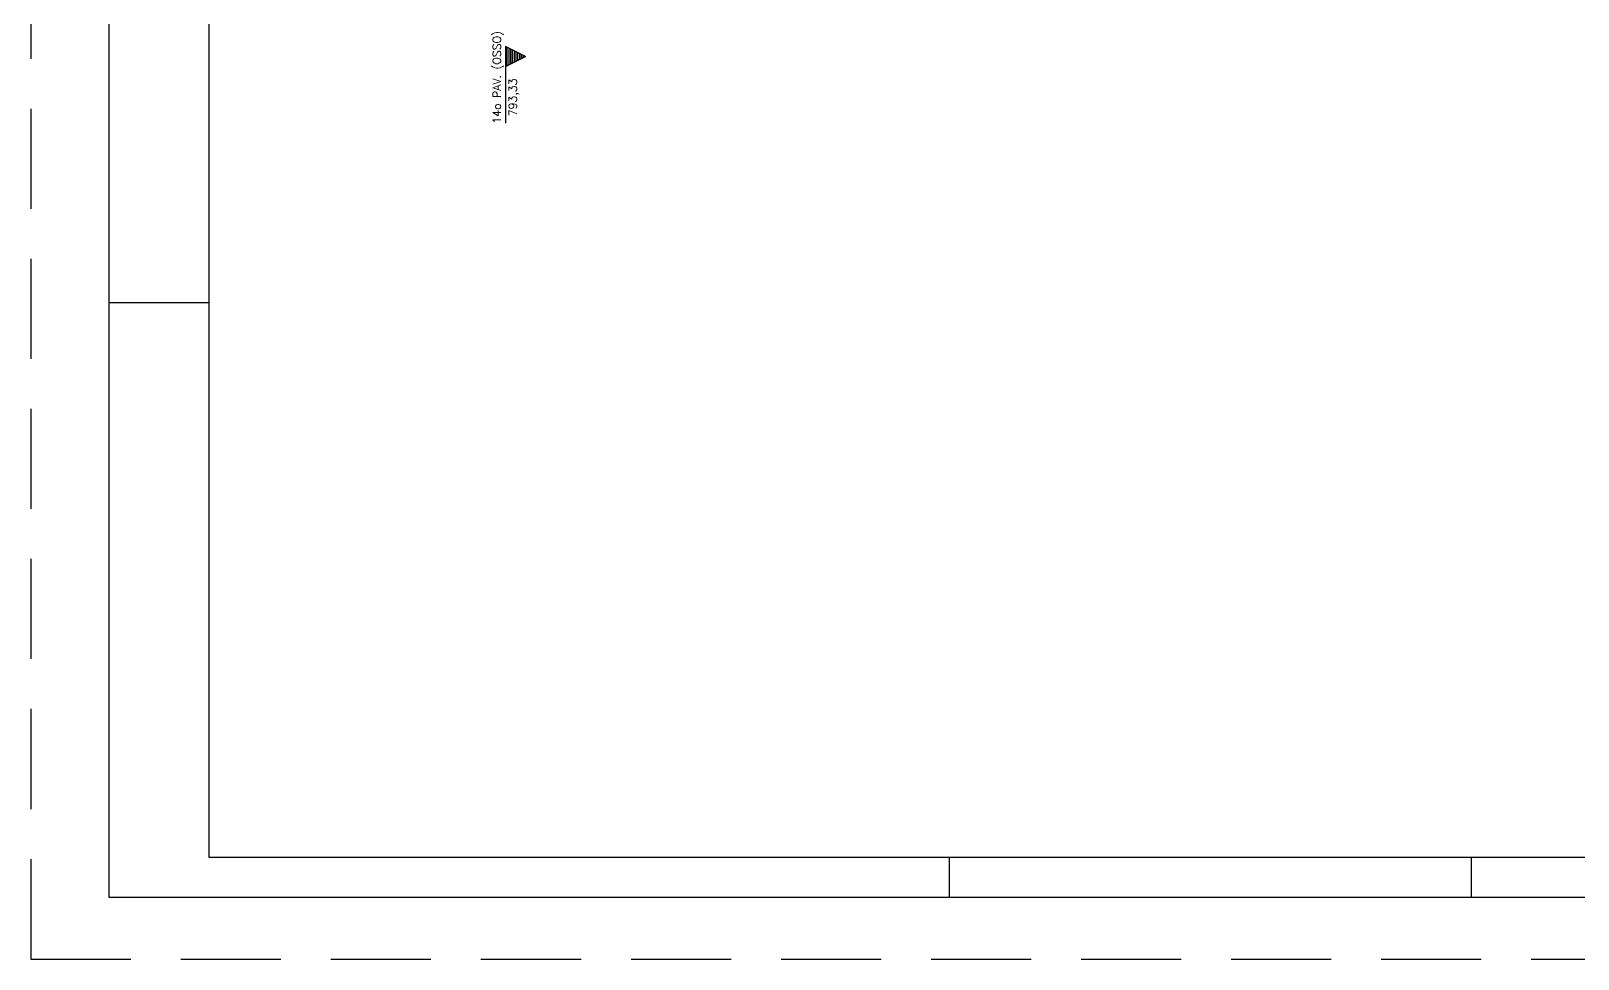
# Model space of a CAD drawing. Extents: x -1.9 to 86, y -1.5 to 61.
# Drawn here: x -1.95 to 36.72, y -1.55 to 21.64 of the extents above; entities that cross this region are included whole.
import ezdxf

# ---------------------------------------------------------------- set-up
doc = ezdxf.new("R2010")
doc.units = 0
doc.header["$MEASUREMENT"] = 0
doc.linetypes.add('HIDDEN', pattern=[0.375, 0.25, -0.125])
doc.layers.get('0').update_dxf_attribs({"linetype": 'CONTINUOUS'})
doc.layers.get('Defpoints').update_dxf_attribs({"linetype": 'CONTINUOUS'})
for name, color, linetype in [('ARQ_FOLHA', 7, 'CONTINUOUS'), ('PENA_03', 3, 'CONTINUOUS'), ('PENA_04', 4, 'CONTINUOUS')]:
    doc.layers.add(name, color=color, linetype=linetype)
doc.styles.get("Standard").update_dxf_attribs({"font": 'ROMANS.SHX'})

# ---------------------------------------------------------------- blocks, each defined once
blk = doc.blocks.new('FOLHA A1 - 841 X 594')
at = {"layer": 'ARQ_FOLHA', "color": 1}
for p, q in [((-816, 148.5), (-841, 148.5)), ((-631, 10), (-631, 0)), ((-500.5, 10), (-500.5, 0))]:
    blk.add_line(p, q, dxfattribs=at)
for points in [[(-841, 0), (0, 0), (0, 594), (-841, 594)], [(-816, 10), (-10, 10), (-10, 584), (-816, 584)]]:
    blk.add_lwpolyline(points, close=True, dxfattribs=at)
at = {"layer": 'Defpoints', "color": 8, "linetype": 'HIDDEN', "ltscale": 100}
blk.add_lwpolyline([(-860.5, 609.5), (-860.5, -15.5), (19.5, -15.5), (19.5, 609.5)], close=True, dxfattribs=at)
blk = doc.blocks.new('*U24')
blk.add_blockref('FOLHA A1 - 841 X 594', (0, 0))

msp = doc.modelspace()

# ---------------------------------------------------------------- linework, layer by layer
at = {"layer": 'PENA_03', "linetype": 'Continuous'}
for p, q in [((9.912, 21.257), (9.912, 19.337)), ((10.412, 21.007), (9.912, 21.257)), ((10.412, 21.007), (9.912, 20.757)), ((9.957, 20.779), (9.957, 21.235)), ((10.001, 20.802), (10.001, 21.212)), ((10.046, 20.824), (10.046, 21.19)), ((10.09, 20.846), (10.09, 21.168)), ((10.135, 20.868), (10.135, 21.146)), ((10.179, 20.891), (10.179, 21.123)), ((10.224, 20.913), (10.224, 21.101)), ((10.269, 20.935), (10.269, 21.079)), ((10.313, 20.958), (10.313, 21.056)), ((10.358, 20.98), (10.358, 21.034))]:
    msp.add_line(p, q, dxfattribs=at)
msp.add_lwpolyline([(9.912, 20.757), (10.412, 21.007), (9.912, 21.257), (9.912, 20.757)], dxfattribs=at)

# ---------------------------------------------------------------- block references
at = {"xscale": 0.09999999999999938, "yscale": 0.09999999999999938, "zscale": 0.09999999999999938}
msp.add_blockref('*U24', (84.1, 0), dxfattribs=at)

# ---------------------------------------------------------------- texts
at = {"layer": 'PENA_04', "linetype": 'Continuous'}
for s, p in [('14o PAV. (OSSO)', (9.796, 19.327)), ('793,33', (10.196, 19.513))]:
    msp.add_text(s, height=0.2, rotation=90, dxfattribs=at).set_placement(p)

doc.saveas('drawing.dxf')
